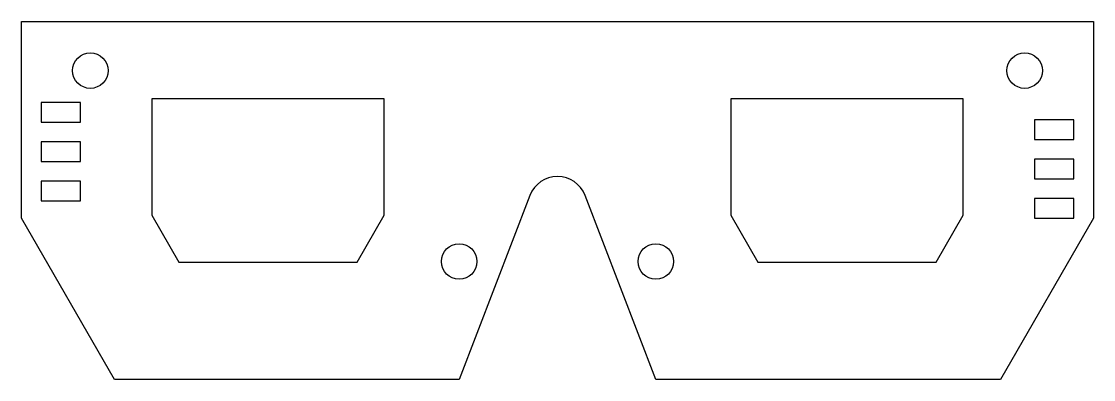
# Model space of a CAD drawing. Header units: millimetres. Extents: x -69 to 69, y -46 to 0.
import ezdxf

# ---------------------------------------------------------------- set-up
doc = ezdxf.new("R2010")
doc.units = ezdxf.units.MM
doc.layers.get('0').update_dxf_attribs({"linetype": 'CONTINUOUS'})

msp = doc.modelspace()

# ---------------------------------------------------------------- linework, layer by layer
msp.add_lwpolyline([(57.19, -46.23), (12.7, -46.23), (3.56, -22.45, 0.686799), (-3.56, -22.45), (-12.7, -46.23), (-57.19, -46.23), (-69.22, -25.4), (-69.22, 0), (69.22, 0), (69.22, -25.4)], format="xyb", close=True)
for points in [[(-66.68, -12.99), (-61.6, -12.99), (-61.6, -10.45), (-66.68, -10.45)], [(-25.88, -31.06), (-22.38, -25), (-22.38, -10), (-52.38, -10), (-52.38, -25), (-48.88, -31.06)], [(52.38, -25), (52.38, -10), (22.38, -10), (22.38, -25), (25.88, -31.06), (48.88, -31.06)], [(61.59, -15.24), (66.67, -15.24), (66.67, -12.7), (61.59, -12.7)], [(-66.68, -18.07), (-61.6, -18.07), (-61.6, -15.53), (-66.68, -15.53)], [(61.59, -20.32), (66.67, -20.32), (66.67, -17.78), (61.59, -17.78)], [(-66.68, -23.15), (-61.6, -23.15), (-61.6, -20.61), (-66.68, -20.61)], [(61.59, -25.4), (66.67, -25.4), (66.67, -22.86), (61.59, -22.86)]]:
    msp.add_lwpolyline(points, close=True)
for centre in [(-60.32, -6.35), (60.32, -6.35), (-12.7, -30.99), (12.7, -30.99)]:
    msp.add_circle(centre, 2.29)

doc.saveas('drawing.dxf')
